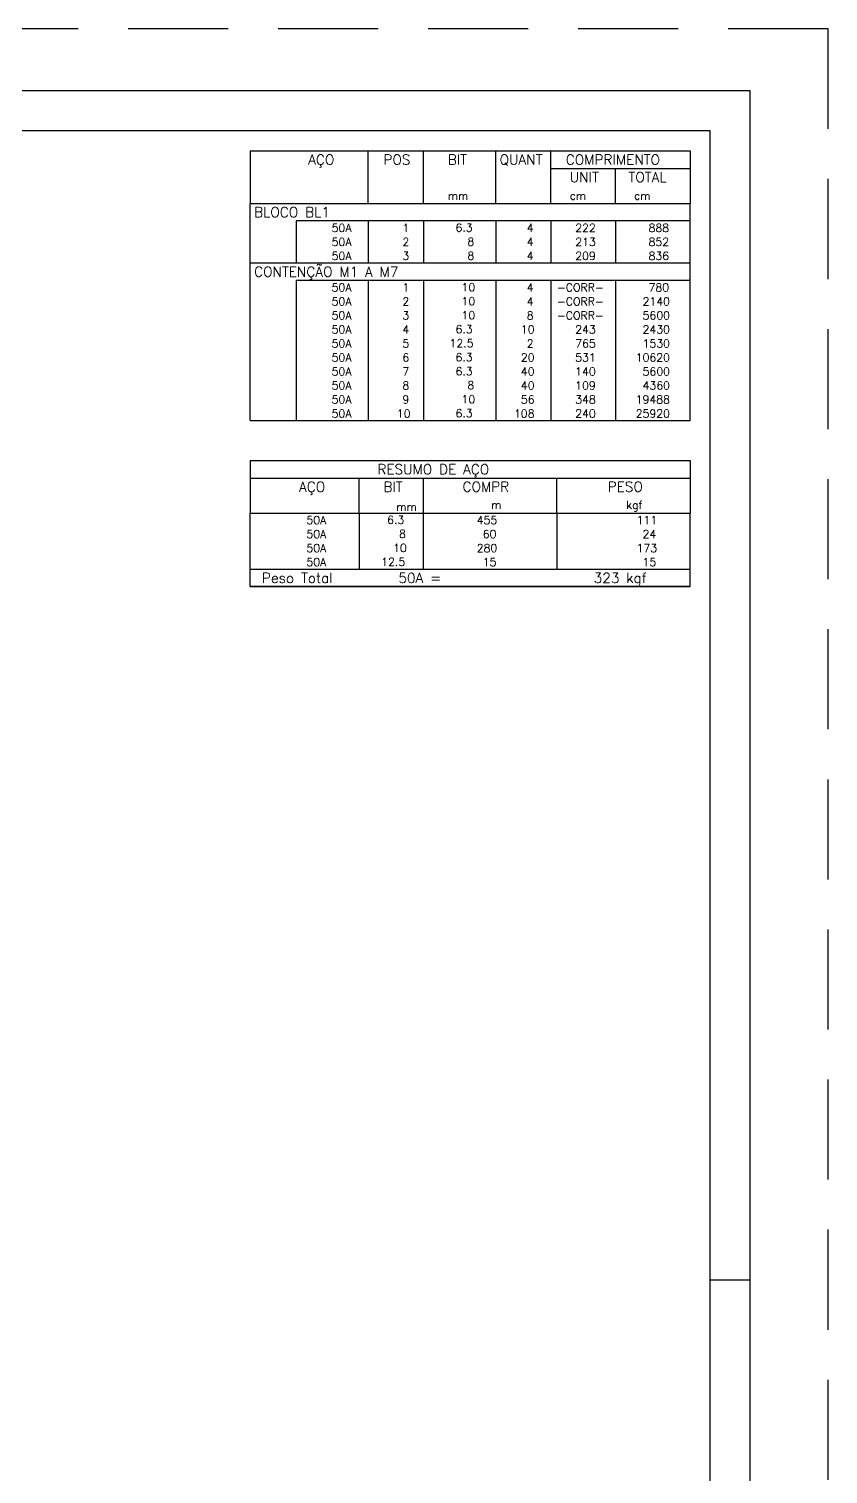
# Model space of a CAD drawing. Extents: x -1.9 to 86, y -1.2 to 61.3.
# Drawn here: x 66.07 to 86.05, y 25.2 to 61.31 of the extents above; entities that cross this region are included whole.
import ezdxf

# ---------------------------------------------------------------- set-up
doc = ezdxf.new("R2010")
doc.units = 0
doc.header["$MEASUREMENT"] = 0
doc.linetypes.add('HIDDEN', pattern=[0.375, 0.25, -0.125])
doc.layers.get('0').update_dxf_attribs({"linetype": 'CONTINUOUS'})
doc.layers.get('Defpoints').update_dxf_attribs({"linetype": 'CONTINUOUS'})
doc.layers.add('ARQ_FOLHA', color=7, linetype='CONTINUOUS')
doc.layers.add('PENA_02', color=2, linetype='CONTINUOUS')
doc.styles.get("Standard").update_dxf_attribs({"font": 'ROMANS.SHX'})

# ---------------------------------------------------------------- blocks, each defined once
blk = doc.blocks.new('FOLHA A1 - 841 X 594')
at = {"layer": 'ARQ_FOLHA', "color": 1}
blk.add_line((-10, 297), (0, 297), dxfattribs=at)
for points in [[(-841, 0), (0, 0), (0, 594), (-841, 594)], [(-816, 10), (-10, 10), (-10, 584), (-816, 584)]]:
    blk.add_lwpolyline(points, close=True, dxfattribs=at)
at = {"layer": 'Defpoints', "color": 8, "linetype": 'HIDDEN', "ltscale": 100}
blk.add_lwpolyline([(-860.5, 609.5), (-860.5, -15.5), (19.5, -15.5), (19.5, 609.5)], close=True, dxfattribs=at)
blk = doc.blocks.new('*U23')
blk.add_blockref('FOLHA A1 - 841 X 594', (0, 0))

msp = doc.modelspace()

# ---------------------------------------------------------------- linework, layer by layer
at = {"layer": 'PENA_02', "linetype": 'Continuous'}
for p, q in [((71.6, 58.258), (71.6, 56.946)), ((71.6, 58.258), (82.6, 58.258)), ((74.55, 56.946), (74.55, 58.258)), ((75.93, 56.946), (75.93, 58.258)), ((77.74, 56.946), (77.74, 58.258)), ((79.12, 56.946), (79.12, 58.258)), ((82.6, 58.258), (82.6, 56.946)), ((79.12, 57.821), (82.6, 57.821)), ((80.73, 56.946), (80.73, 57.821)), ((71.6, 56.946), (82.6, 56.946)), ((71.6, 56.508), (71.6, 56.946)), ((71.6, 56.946), (82.6, 56.946)), ((82.6, 56.508), (82.6, 56.946)), ((71.6, 56.158), (71.6, 56.508)), ((82.6, 56.508), (72.75, 56.508)), ((72.75, 56.508), (72.75, 56.158)), ((74.55, 56.508), (74.55, 56.158)), ((75.93, 56.508), (75.93, 56.158)), ((77.74, 56.508), (77.74, 56.158)), ((79.12, 56.508), (79.12, 56.158)), ((80.73, 56.508), (80.73, 56.158)), ((82.6, 56.158), (82.6, 56.508)), ((71.6, 55.808), (71.6, 56.158)), ((72.75, 56.158), (72.75, 55.808)), ((74.55, 56.158), (74.55, 55.808)), ((75.93, 56.158), (75.93, 55.808)), ((77.74, 56.158), (77.74, 55.808)), ((79.12, 56.158), (79.12, 55.808)), ((80.73, 56.158), (80.73, 55.808)), ((82.6, 55.808), (82.6, 56.158)), ((71.6, 55.458), (71.6, 55.808)), ((72.75, 55.808), (72.75, 55.458)), ((74.55, 55.808), (74.55, 55.458)), ((75.93, 55.808), (75.93, 55.458)), ((77.74, 55.808), (77.74, 55.458)), ((79.12, 55.808), (79.12, 55.458)), ((80.73, 55.808), (80.73, 55.458)), ((82.6, 55.458), (82.6, 55.808)), ((71.6, 55.021), (71.6, 55.458)), ((71.6, 55.458), (82.6, 55.458)), ((82.6, 55.021), (82.6, 55.458)), ((71.6, 54.671), (71.6, 55.021)), ((82.6, 55.021), (72.75, 55.021)), ((72.75, 55.021), (72.75, 54.671)), ((74.55, 55.021), (74.55, 54.671)), ((75.93, 55.021), (75.93, 54.671)), ((77.74, 55.021), (77.74, 54.671)), ((79.12, 55.021), (79.12, 54.671)), ((80.73, 55.021), (80.73, 54.671)), ((82.6, 54.671), (82.6, 55.021)), ((71.6, 54.321), (71.6, 54.671)), ((72.75, 54.671), (72.75, 54.321)), ((74.55, 54.671), (74.55, 54.321)), ((75.93, 54.671), (75.93, 54.321)), ((77.74, 54.671), (77.74, 54.321)), ((79.12, 54.671), (79.12, 54.321)), ((80.73, 54.671), (80.73, 54.321)), ((82.6, 54.321), (82.6, 54.671)), ((71.6, 53.971), (71.6, 54.321)), ((72.75, 54.321), (72.75, 53.971)), ((74.55, 54.321), (74.55, 53.971)), ((75.93, 54.321), (75.93, 53.971)), ((77.74, 54.321), (77.74, 53.971)), ((79.12, 54.321), (79.12, 53.971)), ((80.73, 54.321), (80.73, 53.971)), ((82.6, 53.971), (82.6, 54.321)), ((71.6, 53.621), (71.6, 53.971)), ((72.75, 53.971), (72.75, 53.621)), ((74.55, 53.971), (74.55, 53.621)), ((75.93, 53.971), (75.93, 53.621)), ((77.74, 53.971), (77.74, 53.621)), ((79.12, 53.971), (79.12, 53.621)), ((80.73, 53.971), (80.73, 53.621)), ((82.6, 53.621), (82.6, 53.971)), ((71.6, 53.271), (71.6, 53.621)), ((72.75, 53.621), (72.75, 53.271)), ((74.55, 53.621), (74.55, 53.271)), ((75.93, 53.621), (75.93, 53.271)), ((77.74, 53.621), (77.74, 53.271)), ((79.12, 53.621), (79.12, 53.271)), ((80.73, 53.621), (80.73, 53.271)), ((82.6, 53.271), (82.6, 53.621)), ((71.6, 52.921), (71.6, 53.271)), ((72.75, 53.271), (72.75, 52.921)), ((74.55, 53.271), (74.55, 52.921)), ((75.93, 53.271), (75.93, 52.921)), ((77.74, 53.271), (77.74, 52.921)), ((79.12, 53.271), (79.12, 52.921)), ((80.73, 53.271), (80.73, 52.921)), ((82.6, 52.921), (82.6, 53.271)), ((71.6, 52.571), (71.6, 52.921)), ((72.75, 52.921), (72.75, 52.571)), ((74.55, 52.921), (74.55, 52.571)), ((75.93, 52.921), (75.93, 52.571)), ((77.74, 52.921), (77.74, 52.571)), ((79.12, 52.921), (79.12, 52.571)), ((80.73, 52.921), (80.73, 52.571)), ((82.6, 52.571), (82.6, 52.921)), ((71.6, 52.221), (71.6, 52.571)), ((72.75, 52.571), (72.75, 52.221)), ((74.55, 52.571), (74.55, 52.221)), ((75.93, 52.571), (75.93, 52.221)), ((77.74, 52.571), (77.74, 52.221)), ((79.12, 52.571), (79.12, 52.221)), ((80.73, 52.571), (80.73, 52.221)), ((82.6, 52.221), (82.6, 52.571)), ((71.6, 51.871), (71.6, 52.221)), ((72.75, 52.221), (72.75, 51.871)), ((74.55, 52.221), (74.55, 51.871)), ((75.93, 52.221), (75.93, 51.871)), ((77.74, 52.221), (77.74, 51.871)), ((79.12, 52.221), (79.12, 51.871)), ((80.73, 52.221), (80.73, 51.871)), ((82.6, 51.871), (82.6, 52.221)), ((71.6, 51.521), (71.6, 51.871)), ((72.75, 51.871), (72.75, 51.521)), ((74.55, 51.871), (74.55, 51.521)), ((75.93, 51.871), (75.93, 51.521)), ((77.74, 51.871), (77.74, 51.521)), ((79.12, 51.871), (79.12, 51.521)), ((80.73, 51.871), (80.73, 51.521)), ((82.6, 51.521), (82.6, 51.871)), ((71.6, 51.521), (82.6, 51.521)), ((71.6, 50.521), (71.6, 49.208)), ((71.6, 50.521), (82.6, 50.521)), ((82.6, 50.521), (82.6, 49.208)), ((71.6, 50.083), (82.6, 50.083)), ((74.32, 49.208), (74.32, 50.083)), ((75.93, 49.208), (75.93, 50.083)), ((79.265, 49.208), (79.265, 50.083)), ((71.6, 49.208), (82.6, 49.208)), ((71.6, 48.858), (71.6, 49.208)), ((74.32, 49.208), (74.32, 48.858)), ((75.93, 48.858), (75.93, 49.208)), ((79.265, 49.208), (79.265, 48.858)), ((82.6, 48.858), (82.6, 49.208)), ((71.6, 48.508), (71.6, 48.858)), ((74.32, 48.858), (74.32, 48.508)), ((75.93, 48.508), (75.93, 48.858)), ((79.265, 48.858), (79.265, 48.508)), ((82.6, 48.508), (82.6, 48.858)), ((71.6, 48.158), (71.6, 48.508)), ((74.32, 48.508), (74.32, 48.158)), ((75.93, 48.158), (75.93, 48.508)), ((79.265, 48.508), (79.265, 48.158)), ((82.6, 48.158), (82.6, 48.508)), ((71.6, 47.808), (71.6, 48.158)), ((74.32, 48.158), (74.32, 47.808)), ((75.93, 47.808), (75.93, 48.158)), ((79.265, 48.158), (79.265, 47.808)), ((82.6, 47.808), (82.6, 48.158)), ((71.6, 47.808), (82.6, 47.808)), ((71.6, 47.371), (71.6, 47.808)), ((71.6, 47.808), (82.6, 47.808)), ((82.6, 47.371), (82.6, 47.808)), ((82.6, 47.371), (71.6, 47.371)), ((71.6, 47.371), (82.6, 47.371))]:
    msp.add_line(p, q, dxfattribs=at)

# ---------------------------------------------------------------- block references
at = {"xscale": 0.09999999999999938, "yscale": 0.09999999999999938, "zscale": 0.09999999999999938}
msp.add_blockref('*U23', (84.1, 0.356), dxfattribs=at)

# ---------------------------------------------------------------- texts
at = {"layer": 'PENA_02', "linetype": 'Continuous'}
for s, height, p in [('AÇO', 0.25, (73.05, 57.914)), ('POS', 0.25, (74.93, 57.914)), ('BIT', 0.25, (76.54, 57.914)), ('QUANT', 0.25, (77.836, 57.914)), ('COMPRIMENTO', 0.25, (79.489, 57.914)), ('UNIT', 0.25, (79.587, 57.477)), ('TOTAL', 0.25, (81.059, 57.477)), ('mm', 0.2, (76.54, 57.039)), ('cm', 0.2, (79.587, 57.039)), ('cm', 0.2, (81.197, 57.039)), ('BLOCO BL1', 0.25, (71.696, 56.602)), ('     50A', 0.2, (72.89, 56.233)), ('  1', 0.2, (75.13, 56.233)), ('    6.3', 0.2, (76.137, 56.239)), ('    4', 0.2, (77.92, 56.233)), ('    222', 0.2, (79.13, 56.233)), ('    888', 0.2, (80.964, 56.233)), ('     50A', 0.2, (72.89, 55.883)), ('  2', 0.2, (75.13, 55.883)), ('      8', 0.2, (76.137, 55.889)), ('    4', 0.2, (77.92, 55.883)), ('    213', 0.2, (79.13, 55.883)), ('    852', 0.2, (80.964, 55.883)), ('     50A', 0.2, (72.89, 55.533)), ('  3', 0.2, (75.13, 55.533)), ('      8', 0.2, (76.137, 55.539)), ('    4', 0.2, (77.92, 55.533)), ('    209', 0.2, (79.13, 55.533)), ('    836', 0.2, (80.964, 55.533)), ('CONTENÇÃO M1 A M7', 0.25, (71.696, 55.114)), ('     50A', 0.2, (72.89, 54.746)), ('  1', 0.2, (75.13, 54.746)), ('     10', 0.2, (76.137, 54.752)), ('    4', 0.2, (77.92, 54.746)), (' -CORR-', 0.2, (79.13, 54.746)), ('    780', 0.2, (80.964, 54.746)), ('     50A', 0.2, (72.89, 54.396)), ('  2', 0.2, (75.13, 54.396)), ('     10', 0.2, (76.137, 54.402)), ('    4', 0.2, (77.92, 54.396)), (' -CORR-', 0.2, (79.13, 54.396)), ('   2140', 0.2, (80.964, 54.396)), ('     50A', 0.2, (72.89, 54.046)), ('  3', 0.2, (75.13, 54.046)), ('     10', 0.2, (76.137, 54.052)), ('    8', 0.2, (77.92, 54.046)), (' -CORR-', 0.2, (79.13, 54.046)), ('   5600', 0.2, (80.964, 54.046)), ('     50A', 0.2, (72.89, 53.696)), ('  4', 0.2, (75.13, 53.696)), ('    6.3', 0.2, (76.137, 53.702)), ('   10', 0.2, (77.92, 53.696)), ('    243', 0.2, (79.13, 53.696)), ('   2430', 0.2, (80.964, 53.696)), ('     50A', 0.2, (72.89, 53.346)), ('  5', 0.2, (75.13, 53.346)), ('   12.5', 0.2, (76.137, 53.352)), ('    2', 0.2, (77.92, 53.346)), ('    765', 0.2, (79.13, 53.346)), ('   1530', 0.2, (80.964, 53.346)), ('     50A', 0.2, (72.89, 52.996)), ('  6', 0.2, (75.13, 52.996)), ('    6.3', 0.2, (76.137, 53.002)), ('   20', 0.2, (77.92, 52.996)), ('    531', 0.2, (79.13, 52.996)), ('  10620', 0.2, (80.964, 52.996)), ('     50A', 0.2, (72.89, 52.646)), ('  7', 0.2, (75.13, 52.646)), ('    6.3', 0.2, (76.137, 52.652)), ('   40', 0.2, (77.92, 52.646)), ('    140', 0.2, (79.13, 52.646)), ('   5600', 0.2, (80.964, 52.646)), ('     50A', 0.2, (72.89, 52.296)), ('  8', 0.2, (75.13, 52.296)), ('      8', 0.2, (76.137, 52.302)), ('   40', 0.2, (77.92, 52.296)), ('    109', 0.2, (79.13, 52.296)), ('   4360', 0.2, (80.964, 52.296)), ('     50A', 0.2, (72.89, 51.946)), ('  9', 0.2, (75.13, 51.946)), ('     10', 0.2, (76.137, 51.952)), ('   56', 0.2, (77.92, 51.946)), ('    348', 0.2, (79.13, 51.946)), ('  19488', 0.2, (80.964, 51.946)), ('     50A', 0.2, (72.89, 51.596)), (' 10', 0.2, (75.13, 51.596)), ('    6.3', 0.2, (76.137, 51.602)), ('  108', 0.2, (77.92, 51.596)), ('    240', 0.2, (79.13, 51.596)), ('  25920', 0.2, (80.964, 51.596)), ('RESUMO DE AÇO', 0.25, (74.78, 50.177)), ('AÇO', 0.25, (72.82, 49.739)), ('BIT', 0.25, (74.93, 49.739)), ('COMPR', 0.25, (76.909, 49.743)), ('PESO', 0.25, (80.538, 49.743)), ('kgf', 0.2, (81.001, 49.312)), ('     50A', 0.2, (72.26, 48.933)), ('    6.3', 0.2, (74.427, 48.939)), ('mm', 0.2, (75.251, 49.265)), ('    455', 0.2, (76.668, 48.933)), ('m', 0.2, (77.623, 49.312)), ('     111', 0.2, (80.515, 48.933)), ('     50A', 0.2, (72.26, 48.583)), ('      8', 0.2, (74.427, 48.589)), ('     60', 0.2, (76.668, 48.583)), ('      24', 0.2, (80.515, 48.583)), ('     50A', 0.2, (72.26, 48.233)), ('     10', 0.2, (74.427, 48.239)), ('    280', 0.2, (76.668, 48.233)), ('     173', 0.2, (80.515, 48.233)), ('     50A', 0.2, (72.26, 47.883)), ('   12.5', 0.2, (74.427, 47.889)), ('     15', 0.2, (76.668, 47.883)), ('      15', 0.2, (80.515, 47.883)), ('Peso Total        50A =', 0.25, (71.893, 47.464)), ('     323 kgf', 0.25, (79.257, 47.464))]:
    msp.add_text(s, height=height, dxfattribs=at).set_placement(p)

doc.saveas('drawing.dxf')
